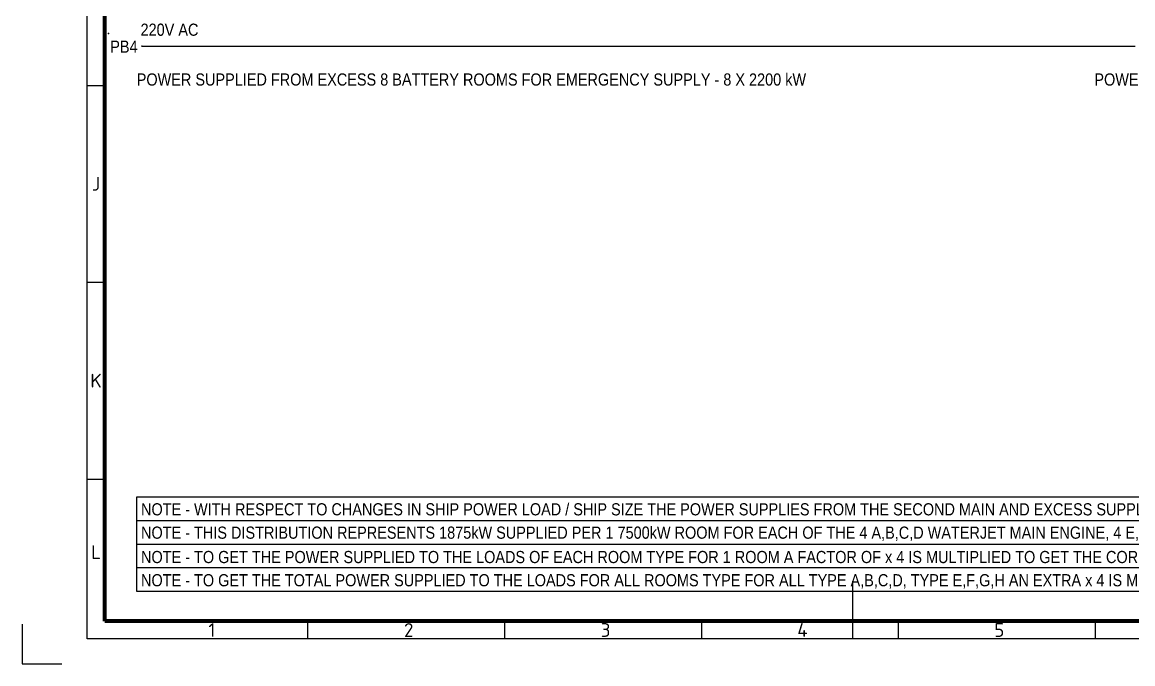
# Paper-space layout 'Layout1' of a CAD drawing. Header units: millimetres. Extents: x 340 to 1181, y -1 to 593.
# Drawn here: x 339.8 to 621.9, y -1 to 161.9 of the extents above; entities that cross this region are included whole.
import ezdxf
from ezdxf.enums import TextEntityAlignment as Align

# ---------------------------------------------------------------- set-up
doc = ezdxf.new("R2010")
doc.units = ezdxf.units.MM
doc.layers.add('00_Paper_Layout_ Text', color=7, linetype='Continuous')
doc.layers.add('SLEHTI1', color=7, linetype='Continuous')
doc.layers.add('00_Paper_Layout_Thick', color=7, linetype='Continuous', lineweight=70)
doc.layers.add('00_Paper_Layout_Thin', color=7, linetype='Continuous', lineweight=25)
doc.styles.add('ELECTRICAL_GENERAL', font='arial.ttf', dxfattribs={"width": 0.85})
doc.styles.add('ELECTRICAL_ID', font='arial.ttf', dxfattribs={"width": 0.85})
doc.styles.add('S000 H00', font='isocpeur.ttf')

# ---------------------------------------------------------------- blocks, each defined once
blk = doc.blocks.new('C-Job Border A1 LANDSCAPE')
at = {"layer": '00_Paper_Layout_Thick'}
for p, q in [((21, 10.82), (21, 583)), ((830.25, 10.82), (21, 10.82))]:
    blk.add_line(p, q, dxfattribs=at)
at = {"layer": '00_Paper_Layout_Thin'}
for p, q in [((16.5, 6.32), (16.5, 587.5)), ((16.5, 146.91), (21, 146.91)), ((16.5, 96.91), (21, 96.91)), ((16.5, 46.91), (21, 46.91)), ((211, 6.32), (211, 21)), ((0, 10.03), (0, 0)), ((72.5, 10.82), (72.5, 6.32)), ((122.5, 10.82), (122.5, 6.32)), ((172.5, 10.82), (172.5, 6.32)), ((222.5, 10.82), (222.5, 6.32)), ((272.5, 10.82), (272.5, 6.32)), ((834.75, 6.32), (16.5, 6.32)), ((0, 0), (10.03, 0))]:
    blk.add_line(p, q, dxfattribs=at)
at = {"layer": '00_Paper_Layout_ Text', "style": 'S000 H00'}
for s, p in [('J', (18.75, 121.91)), ('K', (18.75, 71.91)), ('L', (18.75, 28.37)), ('1', (48.18, 8.57)), ('2', (98.18, 8.57)), ('3', (148.18, 8.57)), ('4', (198.18, 8.57)), ('5', (248.18, 8.57))]:
    blk.add_text(s, height=3.5, dxfattribs=at).set_placement(p, align=Align.MIDDLE_CENTER)
blk = doc.blocks.new('$PLINEDEVICEID$')
at = {"color": 7, "linetype": 'Continuous', "lineweight": -3}
blk.add_point((0, 0), dxfattribs=at)
at = {"color": 7, "lineweight": -3, "style": 'ELECTRICAL_ID', "width": 0.85}
for tag, flags, p in [('E_OBJECTID', 9, (-1.75, 7.5)), ('E_ELPOSID', 9, (-1.75, 3.75)), ('E_ID', 1, (-1.75, 0))]:
    blk.add_attdef(tag, text='', height=2.5, dxfattribs=dict(at, flags=flags)).set_placement(p, align=Align.MIDDLE_RIGHT)

psp = doc.layouts.get("Layout1")

# ---------------------------------------------------------------- linework, layer by layer
at = {"layer": 'SLEHTI1', "color": 5, "linetype": 'Continuous', "lineweight": -3}
for p, q in [((368.85, 35.35), (918.14, 35.35)), ((368.85, 29.38), (918.14, 29.38)), ((368.85, 23.41), (918.14, 23.41))]:
    psp.add_line(p, q, dxfattribs=at)
at = {"layer": 'SLEHTI1', "color": 1, "linetype": 'Continuous', "lineweight": -3}
psp.add_lwpolyline([(370.3, 155.89), (370.08, 155.89), (370.52, 155.89), (371.39, 155.89), (372.27, 155.89), (373.14, 155.89), (374.02, 155.89), (374.89, 155.89), (375.77, 155.89), (376.64, 155.89), (377.52, 155.89), (378.39, 155.89), (379.27, 155.89), (380.14, 155.89), (381.02, 155.89), (381.89, 155.89), (382.77, 155.89), (383.64, 155.89), (384.52, 155.89), (385.39, 155.89), (386.27, 155.89), (387.14, 155.89), (388.02, 155.89), (388.89, 155.89), (389.77, 155.89), (390.64, 155.89), (391.52, 155.89), (392.39, 155.89), (393.27, 155.89), (394.14, 155.89), (395.02, 155.89), (395.89, 155.89), (396.77, 155.89), (397.64, 155.89), (398.52, 155.89), (399.39, 155.89), (400.27, 155.89), (401.14, 155.89), (402.02, 155.89), (402.89, 155.89), (403.77, 155.89), (404.64, 155.89), (405.52, 155.89), (406.39, 155.89), (407.27, 155.89), (408.14, 155.89), (409.02, 155.89), (409.89, 155.89), (410.77, 155.89), (411.64, 155.89), (412.52, 155.89), (413.39, 155.89), (414.27, 155.89), (415.14, 155.89), (416.02, 155.89), (416.89, 155.89), (417.77, 155.89), (418.64, 155.89), (419.52, 155.89), (420.39, 155.89), (421.27, 155.89), (422.14, 155.89), (423.02, 155.89), (423.89, 155.89), (424.77, 155.89), (425.64, 155.89), (426.52, 155.89), (427.39, 155.89), (428.27, 155.89), (429.14, 155.89), (430.02, 155.89), (430.89, 155.89), (431.77, 155.89), (432.64, 155.89), (433.52, 155.89), (434.39, 155.89), (435.27, 155.89), (436.14, 155.89), (437.02, 155.89), (437.89, 155.89), (438.77, 155.89), (439.64, 155.89), (440.52, 155.89), (441.39, 155.89), (442.27, 155.89), (443.14, 155.89), (444.02, 155.89), (444.89, 155.89), (445.77, 155.89), (446.64, 155.89), (447.52, 155.89), (448.39, 155.89), (449.27, 155.89), (450.14, 155.89), (450.32, 155.89), (451.02, 155.89), (451.89, 155.89), (452.77, 155.89), (453.64, 155.89), (454.52, 155.89), (454.65, 155.89), (455.39, 155.89), (456.27, 155.89), (457.14, 155.89), (458.02, 155.89), (458.89, 155.89), (458.98, 155.89), (459.77, 155.89), (460.64, 155.89), (461.52, 155.89), (462.39, 155.89), (463.27, 155.89), (463.31, 155.89), (464.14, 155.89), (465.02, 155.89), (465.89, 155.89), (466.77, 155.89), (467.64, 155.89), (467.64, 155.89), (468.52, 155.89), (469.39, 155.89), (470.27, 155.89), (471.14, 155.89), (471.97, 155.89), (472.02, 155.89), (472.89, 155.89), (473.77, 155.89), (474.64, 155.89), (475.52, 155.89), (476.3, 155.89), (476.39, 155.89), (477.27, 155.89), (478.14, 155.89), (479.02, 155.89), (479.89, 155.89), (480.63, 155.89), (480.77, 155.89), (481.64, 155.89), (482.52, 155.89), (483.39, 155.89), (484.27, 155.89), (484.96, 155.89), (485.14, 155.89), (486.02, 155.89), (486.89, 155.89), (487.77, 155.89), (488.64, 155.89), (489.3, 155.89), (489.52, 155.89), (490.39, 155.89), (491.27, 155.89), (492.14, 155.89), (493.02, 155.89), (493.63, 155.89), (493.89, 155.89), (494.77, 155.89), (495.64, 155.89), (496.52, 155.89), (497.39, 155.89), (497.96, 155.89), (498.27, 155.89), (499.14, 155.89), (500.02, 155.89), (500.89, 155.89), (501.77, 155.89), (502.29, 155.89), (502.64, 155.89), (503.52, 155.89), (504.39, 155.89), (505.27, 155.89), (506.14, 155.89), (506.62, 155.89), (507.02, 155.89), (507.89, 155.89), (508.77, 155.89), (509.64, 155.89), (510.52, 155.89), (510.95, 155.89), (511.39, 155.89), (512.27, 155.89), (513.14, 155.89), (514.02, 155.89), (514.89, 155.89), (515.28, 155.89), (515.77, 155.89), (516.64, 155.89), (517.52, 155.89), (518.39, 155.89), (519.27, 155.89), (519.61, 155.89), (520.14, 155.89), (521.02, 155.89), (521.89, 155.89), (522.77, 155.89), (523.64, 155.89), (523.94, 155.89), (524.52, 155.89), (525.39, 155.89), (526.27, 155.89), (527.14, 155.89), (528.02, 155.89), (528.27, 155.89), (528.89, 155.89), (529.77, 155.89), (530.64, 155.89), (531.52, 155.89), (532.39, 155.89), (532.61, 155.89), (533.27, 155.89), (534.14, 155.89), (535.02, 155.89), (535.89, 155.89), (536.77, 155.89), (536.94, 155.89), (537.64, 155.89), (538.52, 155.89), (539.39, 155.89), (540.27, 155.89), (541.14, 155.89), (541.27, 155.89), (542.02, 155.89), (542.89, 155.89), (543.77, 155.89), (544.64, 155.89), (545.52, 155.89), (545.6, 155.89), (546.39, 155.89), (547.27, 155.89), (548.14, 155.89), (549.02, 155.89), (549.89, 155.89), (549.93, 155.89), (550.77, 155.89), (551.64, 155.89), (552.52, 155.89), (553.39, 155.89), (554.26, 155.89), (554.27, 155.89), (555.14, 155.89), (556.02, 155.89), (556.89, 155.89), (557.77, 155.89), (558.59, 155.89), (558.64, 155.89), (559.52, 155.89), (560.39, 155.89), (561.27, 155.89), (562.14, 155.89), (562.92, 155.89), (563.02, 155.89), (563.89, 155.89), (564.77, 155.89), (565.64, 155.89), (566.52, 155.89), (567.25, 155.89), (567.39, 155.89), (568.27, 155.89), (569.14, 155.89), (570.02, 155.89), (570.89, 155.89), (571.59, 155.89), (571.77, 155.89), (572.64, 155.89), (573.52, 155.89), (574.39, 155.89), (575.27, 155.89), (575.92, 155.89), (576.14, 155.89), (577.02, 155.89), (577.89, 155.89), (578.77, 155.89), (579.64, 155.89), (580.25, 155.89), (580.52, 155.89), (581.39, 155.89), (582.27, 155.89), (583.14, 155.89), (584.02, 155.89), (584.58, 155.89), (584.89, 155.89), (585.77, 155.89), (586.64, 155.89), (587.52, 155.89), (588.39, 155.89), (588.91, 155.89), (589.27, 155.89), (590.14, 155.89), (591.02, 155.89), (591.89, 155.89), (592.77, 155.89), (593.24, 155.89), (593.64, 155.89), (594.52, 155.89), (595.39, 155.89), (596.27, 155.89), (597.14, 155.89), (597.57, 155.89), (598.02, 155.89), (598.89, 155.89), (599.77, 155.89), (600.64, 155.89), (601.52, 155.89), (601.9, 155.89), (602.39, 155.89), (603.27, 155.89), (604.14, 155.89), (605.02, 155.89), (605.89, 155.89), (606.23, 155.89), (606.77, 155.89), (607.64, 155.89), (608.52, 155.89), (609.39, 155.89), (610.27, 155.89), (610.56, 155.89), (611.14, 155.89), (612.02, 155.89), (612.89, 155.89), (613.77, 155.89), (614.64, 155.89), (614.9, 155.89), (615.52, 155.89), (616.39, 155.89), (617.27, 155.89), (618.14, 155.89), (619.02, 155.89), (619.23, 155.89), (619.89, 155.89), (620.77, 155.89), (621.64, 155.89), (622.52, 155.89)], dxfattribs=at)
at = {"layer": 'SLEHTI1', "color": 5, "linetype": 'Continuous', "lineweight": -3}
psp.add_lwpolyline([(368.85, 41.33), (368.85, 17.44), (918.14, 17.44), (918.14, 41.33)], close=True, dxfattribs=at)

# ---------------------------------------------------------------- block references
at = {"layer": '00_Paper_Layout_Thin'}
psp.add_blockref('C-Job Border A1 LANDSCAPE', (339.8, -1.01), dxfattribs=at)
at = {"layer": 'SLEHTI1', "color": 1, "linetype": 'Continuous', "lineweight": -3}
ref = psp.add_blockref('$PLINEDEVICEID$', (361.71, 159.1), dxfattribs=dict(at, xscale=1.237436867076458, yscale=1.237436867076458, zscale=1.237436867076458))
ref.add_attrib('E_ID', 'PB4', dxfattribs={"layer": '0', "color": 7, "lineweight": -3, "height": 3.094, "style": 'ELECTRICAL_ID', "width": 0.85}).set_placement((369.11, 155.74), align=Align.MIDDLE_RIGHT)

# ---------------------------------------------------------------- texts
at = {"layer": 'SLEHTI1', "color": 1, "lineweight": -3, "style": 'ELECTRICAL_GENERAL', "width": 0.85}
psp.add_text('220V AC', height=3.094, dxfattribs=at).set_placement((369.86, 158.5))
at = {"layer": 'SLEHTI1', "color": 52, "lineweight": -3, "style": 'ELECTRICAL_GENERAL', "width": 0.85}
for s, p in [('POWER SUPPLIED FROM EXCESS 8 BATTERY ROOMS FOR EMERGENCY SUPPLY - 8 X 2200 kW', (368.89, 145.85)), ('POWER SUPPLIED FROM MAIN PRIMARY FOR WATERJET MODULES - 30000kW', (612.13, 145.85))]:
    psp.add_text(s, height=3.0936, dxfattribs=at).set_placement(p)
at = {"layer": 'SLEHTI1', "color": 5, "lineweight": -3, "style": 'ELECTRICAL_GENERAL', "width": 0.85}
for s, p in [('NOTE - WITH RESPECT TO CHANGES IN SHIP POWER LOAD / SHIP SIZE THE POWER SUPPLIES FROM THE SECOND MAIN AND EXCESS SUPPLIES ARE DESIGNED SUCH THAT THEY ARE RECONFIGURABLE WITH RESPECT TO POWER', (369.98, 36.68)), ('NOTE - THIS DISTRIBUTION REPRESENTS 1875kW SUPPLIED PER 1 7500kW ROOM FOR EACH OF THE 4 A,B,C,D WATERJET MAIN ENGINE, 4 E,F,G,H AUX LIGHTING/AUTOMATION/HVAC BATTERY ROOMS, AND 8 2200kW EMERGENCY SUPPLY BATTERY ROOMS ', (369.98, 30.75)), ('NOTE - TO GET THE POWER SUPPLIED TO THE LOADS OF EACH ROOM TYPE FOR 1 ROOM A FACTOR OF x 4 IS MULTIPLIED TO GET THE CORRESPONDING 7500kW, 7500kW, 2200kW OF EACH ROOM TYPE ', (369.98, 24.56)), ('NOTE - TO GET THE TOTAL POWER SUPPLIED TO THE LOADS FOR ALL ROOMS TYPE FOR ALL TYPE A,B,C,D, TYPE E,F,G,H AN EXTRA x 4 IS MULTIPLIED TO GET THE CORRESPONDING 30000kW, 30000kW, FOR THE TYPE EMERGENCY SUPPLIES APPROXIMATELY x 2.35  FOR THE CORRESPONDING 17600kW', (369.98, 18.66))]:
    psp.add_text(s, height=3.09359, dxfattribs=at).set_placement(p)

doc.saveas('drawing.dxf')
